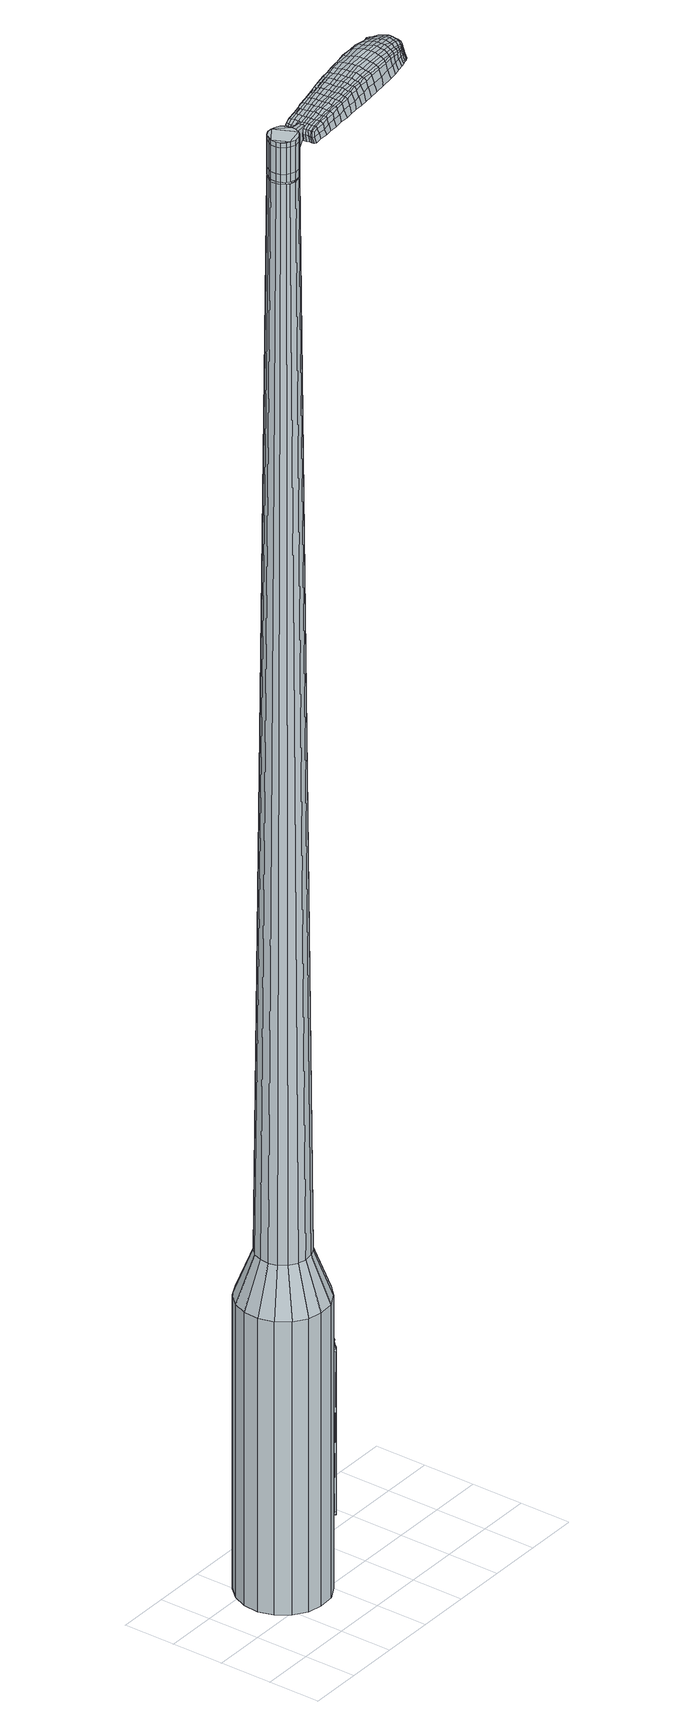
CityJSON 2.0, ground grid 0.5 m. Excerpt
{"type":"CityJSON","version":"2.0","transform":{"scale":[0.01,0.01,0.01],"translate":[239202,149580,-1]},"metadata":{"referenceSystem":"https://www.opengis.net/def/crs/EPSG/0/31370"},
"CityObjects":{
"object1":{"type":"GenericCityObject","attributes":{"cluster":766,"mean_distance_to_centroid":0.345,"new_centroid_x":239202.73,"new_centroid_y":149580.77,"mean_distance_to_camera":10.58,"H1":1.82,"H2":-5.06,"Z_final":114.91,"cluster2":-1,"proj_x":239201.71,"proj_y":149588.26,"id_line":51466,"bearing_l":276.1,"distance":7.56,"orientation":"left","G_obj":6.1},"geometry":[{"type":"MultiSurface","lod":"2","boundaries":[[[0,1,2,3]],[[1,4,5,2]],[[4,6,7,5]],[[6,8,9,7]],[[8,10,11,9]],[[10,12,13,11]],[[12,14,15,13]],[[14,16,17,15]],[[16,18,19,17]],[[18,20,21,19]],[[20,22,23,21]],[[22,24,25,23]],[[24,26,27,25]],[[26,28,29,27]],[[28,30,31,29]],[[30,32,33,31]],[[32,34,35,33]],[[34,0,3,35]],[[36,37,38,39]],[[38,40,41,42]],[[41,43,42]],[[42,44,45,46]],[[45,47,46]],[[46,48,49,50]],[[49,51,50]],[[42,46,50,38]],[[50,52,39,38]],[[53,36,39]],[[2,5,7,35]],[[7,9,11,15]],[[11,13,15]],[[15,17,19,23]],[[19,21,23]],[[23,25,27,31]],[[27,29,31]],[[15,23,31,7]],[[31,33,35,7]],[[3,2,35]],[[1,0,54,55]],[[0,34,56,54]],[[34,32,57,56]],[[32,30,58,57]],[[30,28,59,58]],[[28,26,60,59]],[[26,24,61,60]],[[24,22,62,61]],[[22,20,63,62]],[[20,18,64,63]],[[18,16,65,64]],[[16,14,66,65]],[[14,12,67,66]],[[12,10,68,67]],[[10,8,69,68]],[[8,6,70,69]],[[6,4,71,70]],[[4,1,55,71]],[[55,54,72,73]],[[54,56,74,72]],[[56,57,75,74]],[[57,58,76,75]],[[58,59,77,76]],[[59,60,78,77]],[[60,61,79,78]],[[61,62,80,79]],[[62,63,81,80]],[[63,64,82,81]],[[64,65,83,82]],[[65,66,84,83]],[[66,67,85,84]],[[67,68,86,85]],[[68,69,87,86]],[[69,70,88,87]],[[70,71,89,88]],[[71,55,73,89]],[[72,90,91,92]],[[93,94,90,72]],[[95,96,94,93]],[[76,97,96,95]],[[77,98,97,76]],[[99,100,98,77]],[[101,102,100,99]],[[80,103,102,101]],[[81,104,103,80]],[[82,105,104,81]],[[83,106,105,82]],[[107,108,106,83]],[[109,110,108,107]],[[111,112,110,109]],[[113,114,112,111]],[[88,115,114,113]],[[116,117,115,88]],[[92,91,117,116]],[[118,119,120,121]],[[122,118,121,123]],[[124,122,123,125]],[[126,124,125,127]],[[128,126,127,129]],[[130,128,129,131]],[[132,130,131,133]],[[134,132,133,135]],[[136,134,135,137]],[[138,136,137,139]],[[140,138,139,141]],[[142,140,141,143]],[[144,142,143,145]],[[146,144,145,147]],[[148,146,147,149]],[[150,148,149,151]],[[73,72,92]],[[74,93,72]],[[74,75,95,93]],[[75,76,95]],[[78,99,77]],[[78,79,101,99]],[[79,80,101]],[[84,107,83]],[[84,85,109,107]],[[85,86,111,109]],[[86,87,113,111]],[[87,88,113]],[[89,116,88]],[[89,73,92,116]],[[152,91,90]],[[152,153,117,91]],[[153,115,117]],[[154,114,115]],[[154,155,112,114]],[[155,156,110,112]],[[156,157,108,110]],[[157,106,108]],[[158,102,103]],[[158,159,100,102]],[[159,98,100]],[[160,96,97]],[[160,161,94,96]],[[161,90,94]],[[39,52,150,162]],[[152,90,163,151]],[[53,39,162,119]],[[90,161,120,163]],[[36,53,119,118]],[[161,160,121,120]],[[37,36,118,122]],[[160,97,123,121]],[[38,37,122,124]],[[97,98,125,123]],[[40,38,124,126]],[[98,159,127,125]],[[41,40,126,128]],[[159,158,129,127]],[[43,41,128,130]],[[158,103,131,129]],[[42,43,130,132]],[[103,104,133,131]],[[44,42,132,134]],[[104,105,135,133]],[[45,44,134,136]],[[105,106,137,135]],[[47,45,136,138]],[[106,157,139,137]],[[46,47,138,140]],[[157,156,141,139]],[[48,46,140,142]],[[156,155,143,141]],[[49,48,142,144]],[[155,154,145,143]],[[51,49,144,146]],[[154,115,147,145]],[[50,51,146,148]],[[115,153,149,147]],[[52,50,148,150]],[[153,152,151,149]],[[150,151,164,165]],[[151,163,166,164]],[[163,120,167,166]],[[120,119,168,167]],[[119,162,169,168]],[[162,150,165,169]],[[170,171,172,173]],[[174,170,173,175]],[[170,174,176,177]],[[171,170,177,178]],[[179,180,181,182]],[[183,179,182,184]],[[179,183,185,186]],[[180,179,186,187]],[[188,189,190,191]],[[192,188,191,193]],[[188,192,194,195]],[[189,188,195,196]],[[197,198,199,200]],[[201,197,200,202]],[[197,201,203,204]],[[198,197,204,205]],[[206,207,208,209]],[[210,206,209,211]],[[206,210,212,213]],[[207,206,213,214]],[[215,216,217,218]],[[219,215,218,220]],[[215,219,221,222]],[[216,215,222,223]],[[224,225,226,227]],[[216,224,227,217]],[[224,216,223,228]],[[225,224,228,229]],[[230,231,232,233]],[[225,230,233,226]],[[230,225,229,234]],[[231,230,234,235]],[[236,174,175,237]],[[231,236,237,232]],[[236,231,235,238]],[[174,236,238,176]],[[239,240,241,242]],[[243,239,242,244]],[[239,243,245,246]],[[240,239,246,247]],[[248,249,250,251]],[[240,248,251,241]],[[248,240,247,252]],[[249,248,252,253]],[[254,255,256,257]],[[249,254,257,250]],[[254,249,253,258]],[[255,254,258,259]],[[260,261,262,263]],[[255,260,263,256]],[[260,255,259,264]],[[261,260,264,265]],[[266,171,178,267]],[[261,266,267,262]],[[266,261,265,268]],[[171,266,268,172]],[[269,270,271,272]],[[273,269,272,274]],[[269,273,275,276]],[[270,269,276,277]],[[278,279,280,281]],[[270,278,281,271]],[[278,270,277,282]],[[279,278,282,283]],[[284,285,286,287]],[[279,284,287,280]],[[284,279,283,288]],[[285,284,288,289]],[[290,183,184,291]],[[285,290,291,286]],[[290,285,289,292]],[[183,290,292,185]],[[293,294,295,296]],[[297,293,296,298]],[[293,297,299,300]],[[294,293,300,301]],[[302,303,304,305]],[[294,302,305,295]],[[302,294,301,306]],[[303,302,306,307]],[[308,309,310,311]],[[303,308,311,304]],[[308,303,307,312]],[[309,308,312,313]],[[314,315,316,317]],[[309,314,317,310]],[[314,309,313,318]],[[315,314,318,319]],[[320,180,187,321]],[[315,320,321,316]],[[320,315,319,322]],[[180,320,322,181]],[[323,209,208,324]],[[325,323,324,326]],[[323,325,327,328]],[[209,323,328,211]],[[329,325,326,330]],[[331,329,330,332]],[[329,331,333,334]],[[325,329,334,327]],[[335,331,332,336]],[[337,335,336,338]],[[335,337,339,340]],[[331,335,340,333]],[[341,337,338,342]],[[343,341,342,344]],[[341,343,345,346]],[[337,341,346,339]],[[347,343,344,348]],[[198,347,348,199]],[[347,198,205,349]],[[343,347,349,345]],[[350,351,196,195]],[[352,350,195,194]],[[350,352,353,354]],[[351,350,354,355]],[[356,357,355,354]],[[358,356,354,353]],[[356,358,359,360]],[[357,356,360,361]],[[362,363,361,360]],[[364,362,360,359]],[[362,364,365,366]],[[363,362,366,367]],[[368,369,367,366]],[[370,368,366,365]],[[368,370,203,201]],[[369,368,201,202]],[[371,372,373,374]],[[273,371,374,275]],[[371,273,274,375]],[[372,371,375,376]],[[377,192,193,378]],[[372,377,378,373]],[[377,372,376,379]],[[192,377,379,194]],[[380,381,382,383]],[[219,380,383,221]],[[380,219,220,384]],[[381,380,384,385]],[[386,387,388,389]],[[381,386,389,382]],[[386,381,385,390]],[[387,386,390,391]],[[392,189,196,393]],[[387,392,393,388]],[[392,387,391,394]],[[189,392,394,190]],[[395,396,397,398]],[[177,395,398,178]],[[395,177,176,399]],[[396,395,399,400]],[[401,402,403,404]],[[396,401,404,397]],[[401,396,400,405]],[[402,401,405,406]],[[407,200,199,408]],[[402,407,408,403]],[[407,402,406,409]],[[200,407,409,202]],[[410,411,412,413]],[[182,410,413,184]],[[410,182,181,414]],[[411,410,414,415]],[[416,204,203,417]],[[411,416,417,412]],[[416,411,415,418]],[[204,416,418,205]],[[419,420,421,422]],[[297,419,422,299]],[[419,297,298,423]],[[420,419,423,424]],[[425,210,211,426]],[[420,425,426,421]],[[425,420,424,427]],[[210,425,427,212]],[[428,429,430,431]],[[243,428,431,245]],[[428,243,244,432]],[[429,428,432,433]],[[434,435,436,437]],[[429,434,437,430]],[[434,429,433,438]],[[435,434,438,439]],[[440,207,214,441]],[[435,440,441,436]],[[440,435,439,442]],[[207,440,442,208]],[[443,444,433,432]],[[242,443,432,244]],[[443,242,241,445]],[[444,443,445,446]],[[447,448,439,438]],[[444,447,438,433]],[[447,444,446,449]],[[448,447,449,450]],[[451,324,208,442]],[[448,451,442,439]],[[451,448,450,452]],[[324,451,452,326]],[[453,454,455,456]],[[300,453,456,301]],[[453,300,299,422]],[[454,453,422,421]],[[457,328,327,458]],[[454,457,458,455]],[[457,454,421,426]],[[328,457,426,211]],[[459,460,446,445]],[[251,459,445,241]],[[459,251,250,461]],[[460,459,461,462]],[[463,464,450,449]],[[460,463,449,446]],[[463,460,462,465]],[[464,463,465,466]],[[467,330,326,452]],[[464,467,452,450]],[[467,464,466,468]],[[330,467,468,332]],[[469,470,471,472]],[[306,469,472,307]],[[469,306,301,456]],[[470,469,456,455]],[[473,334,333,474]],[[470,473,474,471]],[[473,470,455,458]],[[334,473,458,327]],[[475,476,462,461]],[[257,475,461,250]],[[475,257,256,477]],[[476,475,477,478]],[[479,480,466,465]],[[476,479,465,462]],[[479,476,478,481]],[[480,479,481,482]],[[483,336,332,468]],[[480,483,468,466]],[[483,480,482,484]],[[336,483,484,338]],[[485,486,487,488]],[[312,485,488,313]],[[485,312,307,472]],[[486,485,472,471]],[[489,340,339,490]],[[486,489,490,487]],[[489,486,471,474]],[[340,489,474,333]],[[491,492,478,477]],[[263,491,477,256]],[[491,263,262,493]],[[492,491,493,494]],[[495,496,482,481]],[[492,495,481,478]],[[495,492,494,497]],[[496,495,497,498]],[[499,342,338,484]],[[496,499,484,482]],[[499,496,498,500]],[[342,499,500,344]],[[501,502,503,504]],[[318,501,504,319]],[[501,318,313,488]],[[502,501,488,487]],[[505,346,345,506]],[[502,505,506,503]],[[505,502,487,490]],[[346,505,490,339]],[[507,508,494,493]],[[267,507,493,262]],[[507,267,178,398]],[[508,507,398,397]],[[509,510,498,497]],[[508,509,497,494]],[[509,508,397,404]],[[510,509,404,403]],[[511,348,344,500]],[[510,511,500,498]],[[511,510,403,408]],[[348,511,408,199]],[[512,513,415,414]],[[322,512,414,181]],[[512,322,319,504]],[[513,512,504,503]],[[514,349,205,418]],[[513,514,418,415]],[[514,513,503,506]],[[349,514,506,345]],[[515,516,376,375]],[[272,515,375,274]],[[515,272,271,517]],[[516,515,517,518]],[[519,352,194,379]],[[516,519,379,376]],[[519,516,518,520]],[[352,519,520,353]],[[521,522,523,524]],[[222,521,524,223]],[[521,222,221,383]],[[522,521,383,382]],[[525,526,527,528]],[[522,525,528,523]],[[525,522,382,389]],[[526,525,389,388]],[[529,351,355,530]],[[526,529,530,527]],[[529,526,388,393]],[[351,529,393,196]],[[531,532,518,517]],[[281,531,517,271]],[[531,281,280,533]],[[532,531,533,534]],[[535,358,353,520]],[[532,535,520,518]],[[535,532,534,536]],[[358,535,536,359]],[[537,538,539,540]],[[228,537,540,229]],[[537,228,223,524]],[[538,537,524,523]],[[541,542,543,544]],[[538,541,544,539]],[[541,538,523,528]],[[542,541,528,527]],[[545,357,361,546]],[[542,545,546,543]],[[545,542,527,530]],[[357,545,530,355]],[[547,548,534,533]],[[287,547,533,280]],[[547,287,286,549]],[[548,547,549,550]],[[551,364,359,536]],[[548,551,536,534]],[[551,548,550,552]],[[364,551,552,365]],[[553,554,555,556]],[[234,553,556,235]],[[553,234,229,540]],[[554,553,540,539]],[[557,558,559,560]],[[554,557,560,555]],[[557,554,539,544]],[[558,557,544,543]],[[561,363,367,562]],[[558,561,562,559]],[[561,558,543,546]],[[363,561,546,361]],[[563,564,550,549]],[[291,563,549,286]],[[563,291,184,413]],[[564,563,413,412]],[[565,370,365,552]],[[564,565,552,550]],[[565,564,412,417]],[[370,565,417,203]],[[566,567,400,399]],[[238,566,399,176]],[[566,238,235,556]],[[567,566,556,555]],[[568,569,406,405]],[[567,568,405,400]],[[568,567,555,560]],[[569,568,560,559]],[[570,369,202,409]],[[569,570,409,406]],[[570,569,559,562]],[[369,570,562,367]],[[571,572,573,574]],[[574,573,575,576]],[[577,575,573,578]],[[578,573,572,579]],[[580,581,582,583]],[[583,582,584,585]],[[586,584,582,587]],[[587,582,581,588]],[[589,590,591,592]],[[592,591,593,594]],[[595,593,591,596]],[[596,591,590,597]],[[598,599,600,601]],[[601,600,602,603]],[[604,602,600,605]],[[605,600,599,606]],[[607,608,609,610]],[[610,609,611,612]],[[613,611,609,614]],[[614,609,608,615]],[[616,617,618,619]],[[619,618,620,621]],[[622,620,618,623]],[[623,618,617,624]],[[625,626,627,628]],[[628,627,617,616]],[[624,617,627,629]],[[629,627,626,630]],[[631,632,633,634]],[[634,633,626,625]],[[630,626,633,635]],[[635,633,632,636]],[[576,575,637,638]],[[638,637,632,631]],[[636,632,637,639]],[[639,637,575,577]],[[640,641,642,643]],[[643,642,644,645]],[[646,644,642,647]],[[647,642,641,648]],[[649,650,651,652]],[[652,651,641,640]],[[648,641,651,653]],[[653,651,650,654]],[[655,656,657,658]],[[658,657,650,649]],[[654,650,657,659]],[[659,657,656,660]],[[661,662,663,664]],[[664,663,656,655]],[[660,656,663,665]],[[665,663,662,666]],[[579,572,667,668]],[[668,667,662,661]],[[666,662,667,669]],[[669,667,572,571]],[[670,671,672,673]],[[673,672,674,675]],[[676,674,672,677]],[[677,672,671,678]],[[679,680,681,682]],[[682,681,671,670]],[[678,671,681,683]],[[683,681,680,684]],[[685,686,687,688]],[[688,687,680,679]],[[684,680,687,689]],[[689,687,686,690]],[[585,584,691,692]],[[692,691,686,685]],[[690,686,691,693]],[[693,691,584,586]],[[694,695,696,697]],[[697,696,698,699]],[[700,698,696,701]],[[701,696,695,702]],[[703,704,705,706]],[[706,705,695,694]],[[702,695,705,707]],[[707,705,704,708]],[[709,710,711,712]],[[712,711,704,703]],[[708,704,711,713]],[[713,711,710,714]],[[715,716,717,718]],[[718,717,710,709]],[[714,710,717,719]],[[719,717,716,720]],[[588,581,721,722]],[[722,721,716,715]],[[720,716,721,723]],[[723,721,581,580]],[[607,610,724,725]],[[725,724,726,727]],[[728,726,724,729]],[[729,724,610,612]],[[727,726,730,731]],[[731,730,732,733]],[[734,732,730,735]],[[735,730,726,728]],[[733,732,736,737]],[[737,736,738,739]],[[740,738,736,741]],[[741,736,732,734]],[[739,738,742,743]],[[743,742,744,745]],[[746,744,742,747]],[[747,742,738,740]],[[745,744,748,749]],[[749,748,599,598]],[[606,599,748,750]],[[750,748,744,746]],[[597,751,752,596]],[[596,752,753,595]],[[754,753,752,755]],[[755,752,751,756]],[[756,757,758,755]],[[755,758,759,754]],[[760,759,758,761]],[[761,758,757,762]],[[762,763,764,761]],[[761,764,765,760]],[[766,765,764,767]],[[767,764,763,768]],[[768,769,770,767]],[[767,770,771,766]],[[604,771,770,602]],[[602,770,769,603]],[[772,773,774,775]],[[775,774,674,676]],[[675,674,774,776]],[[776,774,773,777]],[[594,593,778,779]],[[779,778,773,772]],[[777,773,778,780]],[[780,778,593,595]],[[781,782,783,784]],[[784,783,620,622]],[[621,620,783,785]],[[785,783,782,786]],[[787,788,789,790]],[[790,789,782,781]],[[786,782,789,791]],[[791,789,788,792]],[[597,590,793,794]],[[794,793,788,787]],[[792,788,793,795]],[[795,793,590,589]],[[796,797,798,799]],[[799,798,578,579]],[[577,578,798,800]],[[800,798,797,801]],[[802,803,804,805]],[[805,804,797,796]],[[801,797,804,806]],[[806,804,803,807]],[[598,601,808,809]],[[809,808,803,802]],[[807,803,808,810]],[[810,808,601,603]],[[811,812,813,814]],[[814,813,583,585]],[[580,583,813,815]],[[815,813,812,816]],[[604,605,817,818]],[[818,817,812,811]],[[816,812,817,819]],[[819,817,605,606]],[[820,821,698,822]],[[822,698,700]],[[699,698,823]],[[823,698,821,824]],[[612,611,825,826]],[[826,825,821,820]],[[824,821,825,827]],[[827,825,611,613]],[[828,829,830,831]],[[831,830,644,646]],[[645,644,830,832]],[[832,830,829,833]],[[834,835,836,837]],[[837,836,829,828]],[[833,829,836,838]],[[838,836,835,839]],[[615,608,840,841]],[[841,840,835,834]],[[839,835,840,842]],[[842,840,608,607]],[[833,843,844,832]],[[832,844,643,645]],[[640,643,844,845]],[[845,844,843,846]],[[839,847,848,838]],[[838,848,843,833]],[[846,843,848,849]],[[849,848,847,850]],[[607,725,851,842]],[[842,851,847,839]],[[850,847,851,852]],[[852,851,725,727]],[[853,854,855,856]],[[856,855,701,702]],[[700,701,855,822]],[[822,855,854,820]],[[728,729,857,858]],[[858,857,854,853]],[[820,854,857,826]],[[826,857,729,612]],[[846,859,860,845]],[[845,860,652,640]],[[649,652,860,861]],[[861,860,859,862]],[[850,863,864,849]],[[849,864,859,846]],[[862,859,864,865]],[[865,864,863,866]],[[727,731,867,852]],[[852,867,863,850]],[[866,863,867,868]],[[868,867,731,733]],[[869,870,871,872]],[[872,871,707,708]],[[702,707,871,856]],[[856,871,870,853]],[[734,735,873,874]],[[874,873,870,869]],[[853,870,873,858]],[[858,873,735,728]],[[862,875,876,861]],[[861,876,658,649]],[[655,658,876,877]],[[877,876,875,878]],[[866,879,880,865]],[[865,880,875,862]],[[878,875,880,881]],[[881,880,879,882]],[[733,737,883,868]],[[868,883,879,866]],[[882,879,883,884]],[[884,883,737,739]],[[885,886,887,888]],[[888,887,713,714]],[[708,713,887,872]],[[872,887,886,869]],[[740,741,889,890]],[[890,889,886,885]],[[869,886,889,874]],[[874,889,741,734]],[[878,891,892,877]],[[877,892,664,655]],[[661,664,892,893]],[[893,892,891,894]],[[882,895,896,881]],[[881,896,891,878]],[[894,891,896,897]],[[897,896,895,898]],[[739,743,899,884]],[[884,899,895,882]],[[898,895,899,900]],[[900,899,743,745]],[[901,902,903,904]],[[904,903,719,720]],[[714,719,903,888]],[[888,903,902,885]],[[746,747,905,906]],[[906,905,902,901]],[[885,902,905,890]],[[890,905,747,740]],[[894,907,908,893]],[[893,908,668,661]],[[579,668,908,799]],[[799,908,907,796]],[[898,909,910,897]],[[897,910,907,894]],[[796,907,910,805]],[[805,910,909,802]],[[745,749,911,900]],[[900,911,909,898]],[[802,909,911,809]],[[809,911,749,598]],[[816,912,913,815]],[[815,913,723,580]],[[720,723,913,904]],[[904,913,912,901]],[[606,750,914,819]],[[819,914,912,816]],[[901,912,914,906]],[[906,914,750,746]],[[777,915,916,776]],[[776,916,673,675]],[[670,673,916,917]],[[917,916,915,918]],[[595,753,919,780]],[[780,919,915,777]],[[918,915,919,920]],[[920,919,753,754]],[[921,922,923,924]],[[924,923,623,624]],[[622,623,923,784]],[[784,923,922,781]],[[925,926,927,928]],[[928,927,922,921]],[[781,922,927,790]],[[790,927,926,787]],[[756,751,929,930]],[[930,929,926,925]],[[787,926,929,794]],[[794,929,751,597]],[[918,931,932,917]],[[917,932,682,670]],[[679,682,932,933]],[[933,932,931,934]],[[754,759,935,920]],[[920,935,931,918]],[[934,931,935,936]],[[936,935,759,760]],[[937,938,939,940]],[[940,939,629,630]],[[624,629,939,924]],[[924,939,938,921]],[[941,942,943,944]],[[944,943,938,937]],[[921,938,943,928]],[[928,943,942,925]],[[762,757,945,946]],[[946,945,942,941]],[[925,942,945,930]],[[930,945,757,756]],[[934,947,948,933]],[[933,948,688,679]],[[685,688,948,949]],[[949,948,947,950]],[[760,765,951,936]],[[936,951,947,934]],[[950,947,951,952]],[[952,951,765,766]],[[953,954,955,956]],[[956,955,635,636]],[[630,635,955,940]],[[940,955,954,937]],[[957,958,959,960]],[[960,959,954,953]],[[937,954,959,944]],[[944,959,958,941]],[[768,763,961,962]],[[962,961,958,957]],[[941,958,961,946]],[[946,961,763,762]],[[950,963,964,949]],[[949,964,692,685]],[[585,692,964,814]],[[814,964,963,811]],[[766,771,965,952]],[[952,965,963,950]],[[811,963,965,818]],[[818,965,771,604]],[[801,966,967,800]],[[800,967,639,577]],[[636,639,967,956]],[[956,967,966,953]],[[807,968,969,806]],[[806,969,966,801]],[[953,966,969,960]],[[960,969,968,957]],[[603,769,970,810]],[[810,970,968,807]],[[957,968,970,962]],[[962,970,769,768]],[[571,574,173,172]],[[574,576,175,173]],[[586,587,186,185]],[[587,588,187,186]],[[589,592,191,190]],[[592,594,193,191]],[[613,614,213,212]],[[614,615,214,213]],[[616,619,218,217]],[[619,621,220,218]],[[625,628,227,226]],[[628,616,217,227]],[[631,634,233,232]],[[634,625,226,233]],[[576,638,237,175]],[[638,631,232,237]],[[646,647,246,245]],[[647,648,247,246]],[[648,653,252,247]],[[653,654,253,252]],[[654,659,258,253]],[[659,660,259,258]],[[660,665,264,259]],[[665,666,265,264]],[[666,669,268,265]],[[669,571,172,268]],[[676,677,276,275]],[[677,678,277,276]],[[678,683,282,277]],[[683,684,283,282]],[[684,689,288,283]],[[689,690,289,288]],[[690,693,292,289]],[[693,586,185,292]],[[694,697,296,295]],[[697,699,298,296]],[[703,706,305,304]],[[706,694,295,305]],[[709,712,311,310]],[[712,703,304,311]],[[715,718,317,316]],[[718,709,310,317]],[[588,722,321,187]],[[722,715,316,321]],[[772,775,374,373]],[[775,676,275,374]],[[594,779,378,193]],[[779,772,373,378]],[[621,785,384,220]],[[785,786,385,384]],[[786,791,390,385]],[[791,792,391,390]],[[792,795,394,391]],[[795,589,190,394]],[[699,823,423,298]],[[823,824,424,423]],[[824,827,427,424]],[[827,613,212,427]],[[828,831,431,430]],[[831,646,245,431]],[[834,837,437,436]],[[837,828,430,437]],[[615,841,441,214]],[[841,834,436,441]],[[971,972,973,974]],[[975,976,974,973]],[[977,978,979,980]],[[981,982,983,984]],[[972,985,986,973]],[[987,975,973,986]],[[988,977,980,989]],[[990,991,982,981]],[[985,992,993,986]],[[993,994,987,986]],[[995,988,989,996]],[[997,991,990,998]],[[992,999,1000,993]],[[1000,1001,994,993]],[[1002,995,996,1003]],[[1004,997,998,1005]],[[1006,1007,1008,1009]],[[1010,1011,1007,1006]],[[1010,1012,1013,1011]],[[1012,1014,1015,1013]],[[1016,1017,1018,1019]],[[1020,1021,1017,1016]],[[1022,1023,1021,1020]],[[1024,1025,1023,1022]],[[1019,1008,1007,1016]],[[1016,1007,1011,1020]],[[1011,1013,1022,1020]],[[1013,1015,1024,1022]],[[980,979,976,975]],[[989,980,975,987]],[[994,996,989,987]],[[1001,1003,996,994]],[[981,984,978,977]],[[990,981,977,988]],[[998,990,988,995]],[[1005,998,995,1002]],[[982,1006,1009,983]],[[991,1010,1006,982]],[[1012,1010,991,997]],[[1014,1012,997,1004]],[[1026,1027,1028,1029]],[[1028,1030,1031,1032]],[[1028,1032,1033,1034]],[[1028,1034,1029]],[[1035,1026,1029,1036]],[[1037,1036,1029,1038]],[[1039,1038,1029]],[[1040,1028,1027,1041]],[[1042,1040,1041,1043]],[[1044,1042,1043,1045]],[[1046,1044,1045,1047]],[[1048,1046,1047,1049]],[[1049,1050,1051,1052]],[[1049,1052,1053,1054]],[[1049,1054,1055,1056]],[[1055,1057,1058,1059]],[[1055,1059,1060,1061]],[[1055,1061,1056]],[[1049,1056,1048]],[[1062,1063,1027,1026]],[[1064,1065,1030,1028]],[[1066,1067,1039,1029]],[[1063,1068,1041,1027]],[[1069,1064,1028,1040]],[[1068,1070,1043,1041]],[[1071,1069,1040,1042]],[[1070,1072,1045,1043]],[[1073,1071,1042,1044]],[[1072,1074,1047,1045]],[[1075,1073,1044,1046]],[[1074,1076,1049,1047]],[[1077,1075,1046,1048]],[[1076,1078,1050,1049]],[[1079,1080,1057,1055]],[[1081,1077,1048,1056]],[[1051,1050,1078,1082]],[[1052,1051,1082,1083]],[[1053,1052,1083,1084]],[[1054,1053,1084,1085]],[[1055,1054,1085,1079]],[[1086,1062,1026,1035]],[[1087,1086,1035,1036]],[[1088,1087,1036,1037]],[[1089,1088,1037,1038]],[[1067,1089,1038,1039]],[[1031,1030,1065,1090]],[[1058,1057,1080,1091]],[[1032,1031,1090,1092]],[[1033,1032,1092,1093]],[[1034,1033,1093,1094]],[[1029,1034,1094,1066]],[[1059,1058,1091,1095]],[[1060,1059,1095,1096]],[[1061,1060,1096,1097]],[[1056,1061,1097,1081]]]}]}
},
"vertices":[
[117,83,384],[116,69,384],[116,69,96],[117,83,96],[110,55,384],[110,55,96],[100,45,384],[100,45,96],[87,38,384],[87,38,96],[72,37,384],[72,37,96],[58,40,384],[58,40,96],[46,48,384],[46,48,96],[37,60,384],[37,60,96],[33,74,384],[33,74,96],[34,89,384],[34,89,96],[40,102,384],[40,102,96],[50,113,384],[50,113,96],[63,120,384],[63,120,96],[78,121,384],[78,121,96],[92,118,384],[92,118,96],[104,109,384],[104,109,96],[113,97,384],[113,97,96],[84,89,1524],[80,91,1524],[76,92,1524],[88,80,1524],[71,92,1524],[67,90,1524],[62,82,1524],[64,86,1524],[62,77,1524],[63,73,1524],[69,67,1524],[66,69,1524],[74,65,1524],[79,66,1524],[86,71,1524],[83,68,1524],[88,76,1524],[87,85,1524],[100,82,429],[99,73,429],[98,90,429],[92,97,429],[85,102,429],[77,104,429],[68,103,429],[60,99,429],[54,93,429],[51,85,429],[50,76,429],[52,68,429],[57,61,429],[65,56,429],[73,54,429],[82,55,429],[90,59,429],[96,65,429],[88,80,1483],[88,76,1483],[87,85,1483],[84,89,1483],[80,91,1483],[76,92,1483],[71,92,1483],[67,90,1483],[64,86,1483],[62,82,1483],[62,77,1483],[63,73,1483],[66,69,1483],[69,67,1483],[74,65,1483],[79,66,1483],[83,68,1483],[86,71,1483],[88,80,1485],[87,76,1485],[87,76,1483],[86,85,1483],[86,85,1485],[84,88,1483],[84,88,1485],[80,91,1485],[76,92,1485],[71,91,1483],[71,91,1485],[67,89,1483],[67,89,1485],[64,86,1485],[62,82,1485],[62,77,1485],[63,73,1485],[66,70,1483],[66,70,1485],[70,67,1483],[70,67,1485],[74,66,1483],[74,66,1485],[79,67,1483],[79,67,1485],[83,68,1485],[86,72,1483],[86,72,1485],[84,89,1519],[87,85,1519],[87,85,1493],[84,89,1493],[80,91,1519],[80,91,1493],[76,92,1519],[76,92,1493],[71,92,1519],[71,92,1493],[67,90,1519],[67,90,1493],[64,86,1519],[64,86,1493],[62,82,1519],[62,82,1493],[62,77,1519],[62,77,1493],[63,73,1519],[63,73,1493],[66,69,1519],[66,69,1493],[69,67,1519],[69,67,1493],[74,65,1519],[74,65,1493],[79,66,1519],[79,66,1493],[83,68,1519],[83,68,1493],[86,71,1519],[86,71,1493],[88,76,1519],[88,76,1493],[88,76,1485],[86,71,1485],[79,66,1485],[74,65,1485],[69,67,1485],[66,69,1485],[67,90,1485],[71,92,1485],[84,89,1485],[87,85,1485],[88,80,1519],[88,80,1493],[107,79,1513],[107,79,1518],[107,82,1513],[107,85,1513],[107,85,1518],[107,82,1518],[183,71,1519],[176,70,1518],[177,69,1509],[184,69,1510],[191,71,1519],[193,70,1510],[190,73,1526],[182,72,1525],[174,72,1525],[179,109,1519],[172,108,1518],[171,106,1525],[178,107,1525],[187,110,1519],[187,109,1526],[189,112,1510],[180,111,1510],[173,110,1509],[254,99,1519],[254,96,1519],[255,96,1513],[255,100,1513],[252,103,1519],[253,104,1513],[251,103,1524],[252,99,1524],[252,96,1524],[180,91,1530],[173,91,1529],[173,87,1529],[180,88,1530],[189,92,1531],[189,89,1531],[189,96,1530],[179,95,1530],[172,94,1529],[100,83,1512],[100,80,1512],[101,80,1517],[101,83,1517],[99,86,1512],[101,86,1517],[100,86,1506],[101,83,1506],[101,80,1506],[241,78,1519],[238,78,1519],[239,76,1512],[242,77,1512],[244,79,1518],[245,78,1512],[243,80,1522],[241,80,1523],[238,79,1524],[233,77,1519],[228,76,1519],[229,74,1512],[235,75,1512],[233,78,1524],[227,77,1525],[222,75,1519],[214,74,1519],[216,72,1511],[223,73,1511],[221,76,1526],[213,75,1526],[203,72,1519],[204,71,1510],[202,74,1526],[109,67,1513],[116,67,1513],[116,68,1518],[108,68,1517],[103,67,1512],[104,68,1516],[104,66,1506],[110,66,1507],[118,66,1507],[124,68,1514],[131,68,1515],[131,69,1520],[123,69,1519],[125,67,1507],[133,67,1507],[139,68,1515],[146,69,1516],[145,70,1522],[138,70,1521],[140,67,1508],[148,67,1508],[154,69,1517],[161,69,1517],[160,71,1524],[153,70,1523],[155,68,1508],[162,68,1509],[168,70,1518],[167,71,1524],[170,68,1509],[238,114,1519],[235,114,1519],[235,113,1524],[238,113,1523],[241,114,1518],[240,113,1522],[242,115,1512],[239,115,1512],[236,115,1512],[230,114,1519],[224,114,1519],[224,112,1525],[230,113,1524],[231,115,1512],[225,115,1512],[218,114,1519],[211,113,1519],[210,111,1526],[218,112,1526],[219,115,1511],[212,114,1511],[199,112,1519],[198,110,1526],[200,113,1510],[106,97,1513],[113,98,1513],[114,100,1507],[107,98,1507],[100,96,1512],[101,97,1506],[101,95,1516],[105,96,1517],[113,97,1518],[121,100,1514],[128,101,1515],[129,102,1507],[122,101,1507],[120,98,1519],[127,100,1520],[135,102,1515],[143,103,1516],[144,105,1508],[136,104,1508],[135,101,1521],[142,102,1522],[150,105,1517],[157,106,1517],[159,107,1509],[151,106,1508],[149,103,1523],[157,104,1524],[165,107,1518],[166,109,1509],[164,105,1524],[106,83,1519],[107,81,1519],[114,84,1520],[114,82,1520],[113,87,1520],[106,86,1519],[121,85,1522],[121,82,1522],[128,86,1523],[129,83,1523],[128,89,1523],[121,88,1521],[136,87,1524],[136,84,1524],[143,87,1525],[144,84,1525],[143,91,1525],[136,90,1524],[151,88,1526],[151,85,1526],[158,89,1527],[158,86,1527],[158,92,1527],[150,92,1526],[165,90,1528],[166,87,1528],[165,93,1528],[249,99,1527],[249,95,1527],[248,103,1526],[243,102,1527],[245,98,1528],[245,95,1528],[238,98,1529],[239,94,1529],[237,102,1528],[230,101,1530],[231,97,1530],[231,93,1530],[224,96,1531],[224,93,1531],[223,100,1530],[214,99,1531],[215,95,1531],[215,92,1531],[202,94,1531],[202,90,1531],[201,98,1531],[243,113,1518],[246,111,1519],[246,112,1513],[244,114,1513],[242,112,1523],[244,110,1523],[249,107,1519],[250,108,1513],[248,107,1524],[246,80,1518],[248,82,1518],[246,83,1523],[244,81,1523],[247,79,1513],[249,82,1513],[250,85,1519],[252,88,1519],[251,88,1524],[249,85,1523],[251,85,1513],[253,88,1513],[253,92,1519],[252,92,1524],[254,92,1513],[181,74,1528],[181,76,1528],[174,75,1528],[174,73,1527],[190,74,1528],[190,76,1529],[181,78,1529],[181,82,1530],[174,81,1529],[174,78,1528],[190,79,1529],[190,82,1530],[181,85,1530],[173,84,1529],[190,86,1531],[178,106,1528],[178,104,1529],[187,105,1529],[187,107,1528],[171,105,1527],[171,102,1528],[179,100,1529],[188,101,1530],[172,99,1528],[99,95,1512],[99,93,1512],[100,92,1517],[100,94,1517],[99,96,1506],[99,93,1506],[99,89,1512],[100,89,1517],[100,90,1506],[101,68,1512],[101,70,1512],[102,69,1506],[102,67,1506],[102,69,1517],[102,70,1517],[101,72,1512],[101,75,1512],[101,74,1506],[102,72,1506],[102,73,1517],[102,75,1517],[100,77,1512],[101,77,1506],[101,78,1517],[108,69,1519],[108,71,1519],[115,70,1520],[115,71,1520],[107,73,1519],[107,76,1519],[115,74,1520],[114,76,1520],[107,78,1519],[114,79,1520],[105,95,1519],[105,93,1519],[113,94,1520],[113,96,1520],[106,90,1519],[113,91,1520],[123,70,1521],[122,72,1521],[130,71,1522],[130,72,1522],[122,74,1521],[122,77,1521],[130,75,1522],[129,78,1523],[122,80,1522],[129,80,1523],[120,97,1521],[120,95,1521],[128,96,1522],[127,98,1522],[120,92,1521],[128,93,1522],[138,71,1523],[137,73,1523],[145,71,1524],[145,73,1524],[137,75,1523],[137,78,1524],[144,76,1525],[144,79,1525],[136,81,1524],[144,82,1525],[135,99,1523],[135,97,1523],[142,98,1524],[142,100,1524],[135,94,1524],[143,95,1525],[152,72,1525],[152,74,1525],[160,72,1526],[159,74,1526],[152,76,1526],[152,79,1526],[159,77,1527],[159,80,1527],[151,82,1526],[159,83,1527],[149,102,1525],[149,99,1525],[157,100,1526],[156,103,1526],[150,96,1526],[157,97,1527],[167,73,1527],[167,75,1527],[166,77,1527],[166,80,1528],[166,84,1528],[164,104,1527],[164,101,1527],[164,98,1528],[239,112,1525],[242,110,1525],[236,112,1526],[238,110,1526],[245,107,1526],[241,106,1527],[242,81,1525],[244,82,1525],[240,82,1526],[239,80,1525],[246,85,1525],[248,88,1526],[244,88,1527],[242,84,1526],[249,92,1526],[245,91,1527],[231,111,1526],[232,110,1527],[225,111,1527],[226,109,1528],[235,106,1528],[228,105,1529],[234,79,1526],[235,81,1527],[229,80,1528],[228,78,1527],[236,84,1527],[238,87,1528],[231,86,1529],[230,83,1528],[238,90,1528],[231,90,1530],[218,111,1528],[220,109,1529],[210,110,1528],[211,108,1529],[221,105,1529],[213,104,1530],[221,77,1528],[222,79,1528],[214,78,1529],[213,76,1528],[223,82,1529],[224,85,1530],[215,84,1530],[214,81,1530],[224,89,1530],[215,88,1531],[198,109,1529],[199,106,1529],[200,102,1530],[202,75,1528],[202,77,1529],[202,80,1530],[202,83,1530],[202,87,1531],[177,71,1509],[175,72,1518],[183,73,1518],[184,71,1509],[191,73,1519],[193,72,1510],[190,75,1525],[181,74,1525],[174,74,1525],[171,104,1525],[172,106,1518],[179,107,1518],[178,106,1525],[188,108,1519],[187,107,1525],[189,110,1510],[180,109,1509],[173,108,1509],[253,96,1513],[252,96,1519],[251,99,1519],[252,99,1513],[250,102,1519],[251,103,1513],[249,102,1524],[250,99,1524],[250,96,1524],[173,88,1528],[173,91,1528],[180,91,1529],[181,88,1529],[189,92,1529],[190,89,1529],[189,96,1529],[180,95,1529],[173,94,1528],[103,80,1516],[102,80,1512],[102,83,1512],[103,83,1516],[102,86,1512],[103,86,1516],[102,86,1506],[103,83,1506],[103,80,1506],[239,78,1512],[238,79,1519],[241,80,1518],[242,79,1512],[243,81,1518],[244,80,1512],[242,82,1522],[240,81,1523],[237,81,1523],[229,76,1512],[228,77,1519],[233,78,1519],[234,77,1512],[232,80,1524],[227,79,1525],[215,74,1511],[214,76,1519],[222,77,1519],[223,75,1511],[221,78,1525],[213,77,1526],[203,74,1519],[204,73,1510],[202,76,1526],[116,70,1518],[116,69,1513],[109,69,1513],[108,70,1517],[104,69,1512],[105,70,1515],[105,68,1506],[110,68,1506],[117,68,1507],[131,71,1520],[131,70,1514],[124,70,1514],[123,71,1519],[125,69,1507],[133,69,1507],[145,72,1522],[146,71,1516],[139,70,1515],[138,72,1521],[140,69,1508],[148,69,1508],[160,73,1523],[161,71,1517],[154,71,1516],[153,72,1522],[155,70,1508],[162,70,1508],[168,72,1517],[167,73,1524],[170,70,1509],[235,111,1523],[235,112,1519],[238,112,1518],[238,111,1523],[240,112,1518],[240,111,1522],[241,113,1512],[239,113,1512],[236,113,1512],[224,111,1525],[224,112,1519],[230,112,1519],[230,111,1524],[231,113,1512],[225,113,1512],[210,109,1526],[211,111,1519],[219,112,1519],[218,110,1525],[220,113,1511],[212,112,1511],[199,110,1519],[199,108,1526],[200,111,1510],[115,98,1507],[114,97,1513],[106,95,1513],[107,96,1506],[101,94,1512],[102,95,1506],[102,94,1515],[106,94,1517],[113,95,1518],[129,100,1507],[129,99,1514],[121,98,1514],[122,99,1507],[121,97,1519],[128,98,1520],[144,103,1508],[143,101,1516],[136,100,1515],[137,102,1508],[135,99,1521],[143,100,1522],[159,105,1508],[158,104,1517],[151,103,1516],[152,104,1508],[150,101,1522],[157,102,1523],[165,105,1517],[166,107,1509],[164,103,1524],[107,83,1518],[108,81,1518],[114,84,1519],[115,82,1519],[114,87,1519],[107,86,1518],[122,85,1520],[122,82,1520],[129,86,1521],[129,83,1521],[129,89,1521],[121,88,1520],[136,87,1523],[137,84,1523],[144,87,1524],[144,85,1524],[144,91,1524],[136,90,1523],[151,88,1525],[151,85,1525],[159,89,1526],[159,86,1526],[158,92,1526],[151,91,1525],[166,90,1527],[166,87,1527],[165,93,1527],[248,95,1526],[248,99,1526],[246,102,1525],[243,102,1526],[244,98,1526],[244,95,1526],[238,94,1528],[238,98,1528],[236,101,1527],[229,101,1528],[230,97,1529],[231,93,1529],[224,93,1530],[223,96,1530],[223,100,1529],[214,99,1530],[214,95,1530],[215,92,1530],[202,90,1530],[202,94,1530],[201,97,1530],[245,111,1513],[244,110,1518],[242,111,1518],[243,112,1512],[241,110,1523],[243,109,1523],[247,106,1519],[248,107,1513],[246,106,1523],[245,84,1523],[246,84,1518],[244,82,1518],[243,83,1523],[245,81,1512],[247,83,1512],[249,89,1523],[250,89,1519],[248,86,1519],[247,86,1523],[249,86,1513],[251,89,1513],[251,92,1519],[250,92,1524],[252,92,1513],[174,76,1527],[181,76,1527],[181,75,1527],[174,75,1526],[190,76,1527],[190,77,1528],[174,81,1528],[181,82,1528],[181,79,1528],[174,78,1527],[190,80,1528],[190,83,1529],[181,85,1529],[174,84,1528],[190,86,1529],[187,104,1528],[179,103,1527],[178,105,1527],[187,106,1527],[171,104,1526],[172,102,1527],[179,99,1528],[188,100,1528],[172,98,1527],[102,92,1516],[101,93,1512],[102,93,1516],[101,95,1506],[102,94,1506],[101,90,1512],[102,89,1516],[102,90,1506],[104,69,1506],[103,70,1512],[103,69,1512],[104,68,1506],[104,70,1516],[104,71,1516],[104,75,1506],[103,75,1512],[103,72,1512],[104,72,1506],[104,73,1516],[104,75,1516],[103,78,1512],[103,77,1506],[103,78,1516],[109,71,1518],[108,70,1518],[116,71,1519],[116,72,1519],[108,76,1518],[108,73,1518],[115,74,1519],[115,76,1519],[108,78,1518],[115,79,1519],[113,94,1519],[106,93,1518],[106,94,1518],[113,95,1519],[107,90,1518],[114,91,1519],[123,72,1520],[123,71,1520],[130,72,1521],[130,73,1521],[122,77,1520],[123,74,1520],[130,75,1521],[130,78,1521],[122,80,1520],[130,80,1521],[128,96,1521],[121,95,1520],[121,96,1520],[128,97,1521],[121,92,1520],[128,93,1521],[138,73,1522],[138,72,1522],[145,73,1523],[145,74,1523],[137,78,1522],[138,76,1522],[145,76,1523],[145,79,1524],[137,81,1523],[144,82,1524],[143,98,1523],[135,97,1522],[135,98,1522],[143,99,1523],[136,93,1522],[143,94,1523],[153,74,1524],[153,73,1524],[160,74,1525],[160,75,1525],[152,80,1525],[152,77,1524],[160,77,1525],[159,80,1526],[152,82,1525],[159,83,1526],[157,100,1525],[150,99,1524],[150,100,1524],[157,101,1525],[150,95,1524],[158,96,1525],[167,75,1526],[167,74,1526],[167,81,1527],[167,78,1526],[166,84,1527],[164,101,1526],[164,102,1526],[165,97,1526],[241,109,1524],[239,110,1524],[235,110,1525],[237,109,1525],[244,106,1525],[240,106,1525],[239,83,1525],[243,84,1524],[241,82,1524],[238,82,1525],[243,88,1526],[247,89,1525],[245,86,1524],[241,85,1525],[248,92,1525],[244,91,1526],[232,109,1526],[230,110,1526],[224,110,1526],[226,108,1527],[234,105,1526],[228,105,1527],[228,81,1527],[234,82,1526],[233,81,1526],[227,80,1526],[230,87,1528],[237,87,1527],[236,84,1526],[229,83,1527],[238,91,1527],[231,90,1528],[219,108,1527],[218,109,1527],[210,109,1527],[211,107,1528],[221,104,1528],[212,103,1529],[214,79,1528],[222,80,1527],[221,79,1527],[213,78,1527],[215,85,1529],[223,86,1529],[223,83,1528],[214,82,1528],[224,89,1529],[215,88,1530],[199,106,1528],[199,107,1528],[200,102,1529],[202,78,1528],[202,77,1528],[202,84,1529],[202,81,1529],[202,87,1530],[104,68,1508],[104,75,1508],[136,77,1509],[137,69,1509],[158,79,1510],[159,70,1510],[197,82,1512],[198,73,1512],[180,71,1511],[179,80,1511],[215,84,1513],[228,86,1514],[229,77,1514],[216,75,1513],[103,82,1508],[135,85,1509],[157,87,1510],[196,91,1512],[178,90,1511],[214,93,1513],[227,95,1514],[102,88,1508],[134,93,1509],[156,96,1510],[195,101,1512],[177,99,1511],[226,104,1514],[213,103,1513],[101,95,1508],[134,101,1509],[155,104,1510],[194,110,1512],[176,108,1511],[225,112,1514],[212,112,1513],[242,88,1514],[246,90,1514],[247,83,1514],[243,80,1514],[241,96,1514],[245,97,1514],[240,105,1514],[245,104,1514],[239,113,1514],[244,111,1514],[251,93,1515],[253,96,1515],[253,95,1515],[251,89,1515],[250,97,1515],[253,98,1515],[250,102,1515],[253,99,1515],[249,106,1515],[253,100,1515],[90,119,334],[94,118,334],[94,118,165],[80,122,171],[90,119,165],[86,120,165],[83,121,166],[81,122,167],[80,122,169],[86,120,334],[83,121,333],[81,122,332],[80,122,331],[80,122,328],[106,110,165],[106,110,334],[114,98,165],[114,98,334],[118,83,165],[118,83,334],[117,68,165],[117,68,334],[112,55,165],[112,55,334],[109,51,334],[106,49,334],[104,47,333],[103,45,332],[102,44,331],[102,44,328],[109,51,165],[102,44,171],[102,44,169],[103,45,167],[104,47,166],[106,49,165],[89,117,334],[93,116,334],[93,116,165],[89,117,165],[79,119,171],[79,119,328],[104,108,334],[104,108,165],[112,97,334],[112,97,165],[116,83,334],[116,83,165],[115,69,334],[115,69,165],[109,56,334],[109,56,165],[107,53,334],[100,46,328],[100,46,171],[107,53,165],[104,51,334],[102,49,333],[101,47,332],[100,46,331],[85,118,334],[83,118,333],[81,119,332],[79,119,331],[85,118,165],[100,46,169],[83,118,166],[81,119,167],[79,119,169],[101,47,167],[102,49,166],[104,51,165]
]}
